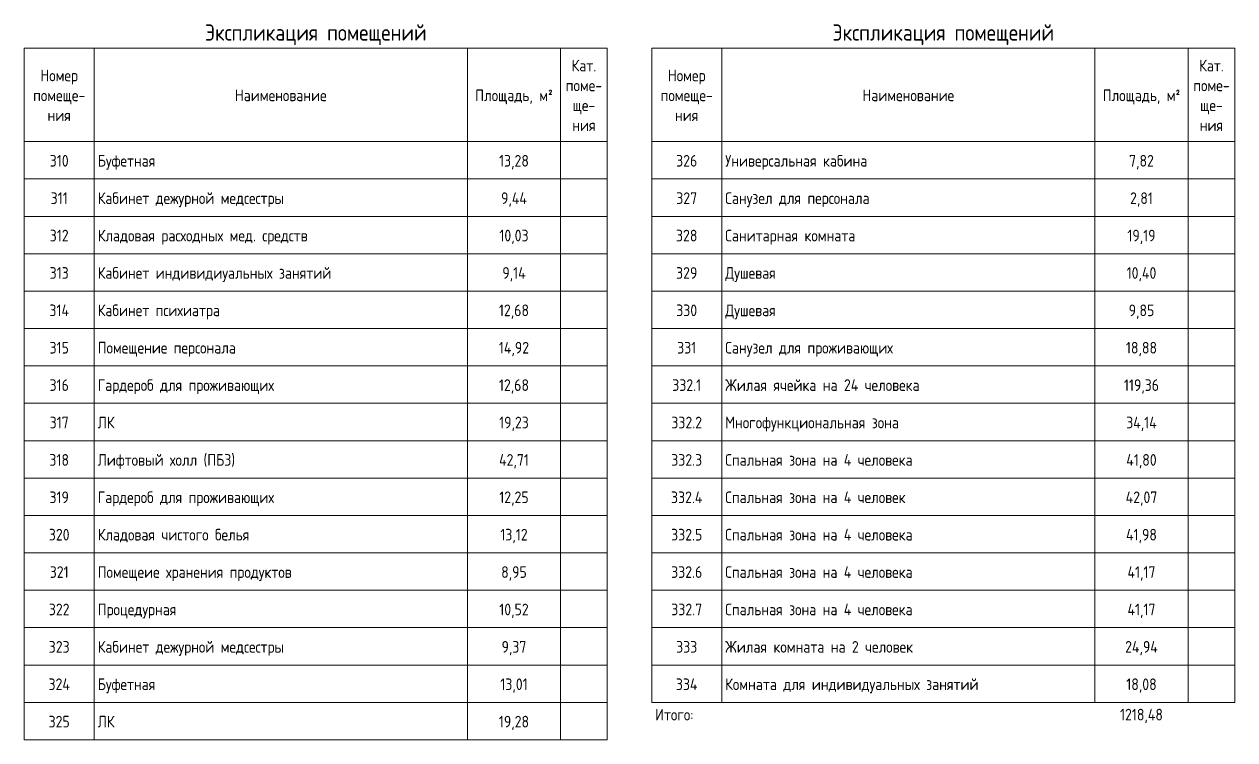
# Model space of a CAD drawing. Header units: millimetres. Extents: x -515342 to 330399, y -224905 to 507333.
# Drawn here: x -158720 to -132766, y 258049 to 273395 of the extents above; entities that cross this region are included whole.
import ezdxf

# ---------------------------------------------------------------- set-up
doc = ezdxf.new("R2010")
doc.units = ezdxf.units.MM
doc.layers.add('Графика', color=7, linetype='Continuous', lineweight=0)
doc.layers.add('Линии', color=7, linetype='Continuous', lineweight=0)
doc.styles.add('GOST Common_5', font='', dxfattribs={"width": 0.9, "height": 3.5})
doc.styles.add('GOST Common_8', font='', dxfattribs={"width": 0.9, "height": 3.5})
doc.styles.get('GOST Common_5').set_extended_font_data('GOST Common')
doc.styles.get('GOST Common_8').set_extended_font_data('GOST Common')

msp = doc.modelspace()

# ---------------------------------------------------------------- linework, layer by layer
at = {"layer": 'Линии'}
for p, q in [((-158719.7685, 272882.979), (-158719.7685, 270878.3773)), ((-158719.7685, 272882.979), (-146219.3649, 272882.979)), ((-157219.7685, 272882.979), (-157219.7685, 270878.3773)), ((-149219.7685, 272882.979), (-149219.7685, 270878.3773)), ((-147219.7685, 272882.979), (-147219.7685, 270878.3773)), ((-146219.7685, 272882.979), (-146219.7685, 270878.3773)), ((-145266.8649, 272882.979), (-145266.8649, 270878.3773)), ((-145266.8649, 272882.979), (-132766.4614, 272882.979)), ((-143766.8649, 272882.979), (-143766.8649, 270878.3773)), ((-135766.8649, 272882.979), (-135766.8649, 270878.3773)), ((-133766.8649, 272882.979), (-133766.8649, 270878.3773)), ((-132766.8649, 272882.979), (-132766.8649, 270878.3773)), ((-157219.7685, 270878.3773), (-158719.7685, 270878.3773)), ((-158719.7685, 270878.3773), (-158719.7685, 270076.5367)), ((-149219.7685, 270878.3773), (-157219.7685, 270878.3773)), ((-157219.7685, 270878.3773), (-157219.7685, 270076.5367)), ((-147219.7685, 270878.3773), (-149219.7685, 270878.3773)), ((-149219.7685, 270878.3773), (-149219.7685, 270076.5367)), ((-146219.7685, 270878.3773), (-147219.7685, 270878.3773)), ((-147219.7685, 270878.3773), (-147219.7685, 270076.5367)), ((-146219.7685, 270878.3773), (-146219.7685, 270076.5367)), ((-143766.8649, 270878.3773), (-145266.8649, 270878.3773)), ((-145266.8649, 270878.3773), (-145266.8649, 270076.5367)), ((-135766.8649, 270878.3773), (-143766.8649, 270878.3773)), ((-143766.8649, 270878.3773), (-143766.8649, 270076.5367)), ((-133766.8649, 270878.3773), (-135766.8649, 270878.3773)), ((-135766.8649, 270878.3773), (-135766.8649, 270076.5367)), ((-132766.8649, 270878.3773), (-133766.8649, 270878.3773)), ((-133766.8649, 270878.3773), (-133766.8649, 270076.5367)), ((-132766.8649, 270878.3773), (-132766.8649, 270076.5367)), ((-157219.7685, 270076.5367), (-158719.7685, 270076.5367)), ((-158719.7685, 270076.5367), (-158719.7685, 269274.696)), ((-149219.7685, 270076.5367), (-157219.7685, 270076.5367)), ((-157219.7685, 270076.5367), (-157219.7685, 269274.696)), ((-147219.7685, 270076.5367), (-149219.7685, 270076.5367)), ((-149219.7685, 270076.5367), (-149219.7685, 269274.696)), ((-146219.7685, 270076.5367), (-147219.7685, 270076.5367)), ((-147219.7685, 270076.5367), (-147219.7685, 269274.696)), ((-146219.7685, 270076.5367), (-146219.7685, 269274.696)), ((-143766.8649, 270076.5367), (-145266.8649, 270076.5367)), ((-145266.8649, 270076.5367), (-145266.8649, 269274.696)), ((-135766.8649, 270076.5367), (-143766.8649, 270076.5367)), ((-143766.8649, 270076.5367), (-143766.8649, 269274.696)), ((-133766.8649, 270076.5367), (-135766.8649, 270076.5367)), ((-135766.8649, 270076.5367), (-135766.8649, 269274.696)), ((-132766.8649, 270076.5367), (-133766.8649, 270076.5367)), ((-133766.8649, 270076.5367), (-133766.8649, 269274.696)), ((-132766.8649, 270076.5367), (-132766.8649, 269274.696)), ((-157219.7685, 269274.696), (-158719.7685, 269274.696)), ((-158719.7685, 269274.696), (-158719.7685, 268472.8553)), ((-149219.7685, 269274.696), (-157219.7685, 269274.696)), ((-157219.7685, 269274.696), (-157219.7685, 268472.8553)), ((-147219.7685, 269274.696), (-149219.7685, 269274.696)), ((-149219.7685, 269274.696), (-149219.7685, 268472.8553)), ((-146219.7685, 269274.696), (-147219.7685, 269274.696)), ((-147219.7685, 269274.696), (-147219.7685, 268472.8553)), ((-146219.7685, 269274.696), (-146219.7685, 268472.8553)), ((-143766.8649, 269274.696), (-145266.8649, 269274.696)), ((-145266.8649, 269274.696), (-145266.8649, 268472.8553)), ((-135766.8649, 269274.696), (-143766.8649, 269274.696)), ((-143766.8649, 269274.696), (-143766.8649, 268472.8553)), ((-133766.8649, 269274.696), (-135766.8649, 269274.696)), ((-135766.8649, 269274.696), (-135766.8649, 268472.8553)), ((-132766.8649, 269274.696), (-133766.8649, 269274.696)), ((-133766.8649, 269274.696), (-133766.8649, 268472.8553)), ((-132766.8649, 269274.696), (-132766.8649, 268472.8553)), ((-157219.7685, 268472.8553), (-158719.7685, 268472.8553)), ((-158719.7685, 268472.8553), (-158719.7685, 267671.0146)), ((-149219.7685, 268472.8553), (-157219.7685, 268472.8553)), ((-157219.7685, 268472.8553), (-157219.7685, 267671.0146)), ((-147219.7685, 268472.8553), (-149219.7685, 268472.8553)), ((-149219.7685, 268472.8553), (-149219.7685, 267671.0146)), ((-146219.7685, 268472.8553), (-147219.7685, 268472.8553)), ((-147219.7685, 268472.8553), (-147219.7685, 267671.0146)), ((-146219.7685, 268472.8553), (-146219.7685, 267671.0146)), ((-143766.8649, 268472.8553), (-145266.8649, 268472.8553)), ((-145266.8649, 268472.8553), (-145266.8649, 267671.0146)), ((-135766.8649, 268472.8553), (-143766.8649, 268472.8553)), ((-143766.8649, 268472.8553), (-143766.8649, 267671.0146)), ((-133766.8649, 268472.8553), (-135766.8649, 268472.8553)), ((-135766.8649, 268472.8553), (-135766.8649, 267671.0146)), ((-132766.8649, 268472.8553), (-133766.8649, 268472.8553)), ((-133766.8649, 268472.8553), (-133766.8649, 267671.0146)), ((-132766.8649, 268472.8553), (-132766.8649, 267671.0146)), ((-157219.7685, 267671.0146), (-158719.7685, 267671.0146)), ((-158719.7685, 267671.0146), (-158719.7685, 266869.174)), ((-149219.7685, 267671.0146), (-157219.7685, 267671.0146)), ((-157219.7685, 267671.0146), (-157219.7685, 266869.174)), ((-147219.7685, 267671.0146), (-149219.7685, 267671.0146)), ((-149219.7685, 267671.0146), (-149219.7685, 266869.174)), ((-146219.7685, 267671.0146), (-147219.7685, 267671.0146)), ((-147219.7685, 267671.0146), (-147219.7685, 266869.174)), ((-146219.7685, 267671.0146), (-146219.7685, 266869.174)), ((-143766.8649, 267671.0146), (-145266.8649, 267671.0146)), ((-145266.8649, 267671.0146), (-145266.8649, 266869.174)), ((-135766.8649, 267671.0146), (-143766.8649, 267671.0146)), ((-143766.8649, 267671.0146), (-143766.8649, 266869.174)), ((-133766.8649, 267671.0146), (-135766.8649, 267671.0146)), ((-135766.8649, 267671.0146), (-135766.8649, 266869.174)), ((-132766.8649, 267671.0146), (-133766.8649, 267671.0146)), ((-133766.8649, 267671.0146), (-133766.8649, 266869.174)), ((-132766.8649, 267671.0146), (-132766.8649, 266869.174)), ((-157219.7685, 266869.174), (-158719.7685, 266869.174)), ((-158719.7685, 266869.174), (-158719.7685, 266067.3333)), ((-149219.7685, 266869.174), (-157219.7685, 266869.174)), ((-157219.7685, 266869.174), (-157219.7685, 266067.3333)), ((-147219.7685, 266869.174), (-149219.7685, 266869.174)), ((-149219.7685, 266869.174), (-149219.7685, 266067.3333)), ((-146219.7685, 266869.174), (-147219.7685, 266869.174)), ((-147219.7685, 266869.174), (-147219.7685, 266067.3333)), ((-146219.7685, 266869.174), (-146219.7685, 266067.3333)), ((-143766.8649, 266869.174), (-145266.8649, 266869.174)), ((-145266.8649, 266869.174), (-145266.8649, 266067.3333)), ((-135766.8649, 266869.174), (-143766.8649, 266869.174)), ((-143766.8649, 266869.174), (-143766.8649, 266067.3333)), ((-133766.8649, 266869.174), (-135766.8649, 266869.174)), ((-135766.8649, 266869.174), (-135766.8649, 266067.3333)), ((-132766.8649, 266869.174), (-133766.8649, 266869.174)), ((-133766.8649, 266869.174), (-133766.8649, 266067.3333)), ((-132766.8649, 266869.174), (-132766.8649, 266067.3333)), ((-157219.7685, 266067.3333), (-158719.7685, 266067.3333)), ((-158719.7685, 266067.3333), (-158719.7685, 265265.4926)), ((-149219.7685, 266067.3333), (-157219.7685, 266067.3333)), ((-157219.7685, 266067.3333), (-157219.7685, 265265.4926)), ((-147219.7685, 266067.3333), (-149219.7685, 266067.3333)), ((-149219.7685, 266067.3333), (-149219.7685, 265265.4926)), ((-146219.7685, 266067.3333), (-147219.7685, 266067.3333)), ((-147219.7685, 266067.3333), (-147219.7685, 265265.4926)), ((-146219.7685, 266067.3333), (-146219.7685, 265265.4926)), ((-143766.8649, 266067.3333), (-145266.8649, 266067.3333)), ((-145266.8649, 266067.3333), (-145266.8649, 265265.4926)), ((-135766.8649, 266067.3333), (-143766.8649, 266067.3333)), ((-143766.8649, 266067.3333), (-143766.8649, 265265.4926)), ((-133766.8649, 266067.3333), (-135766.8649, 266067.3333)), ((-135766.8649, 266067.3333), (-135766.8649, 265265.4926)), ((-132766.8649, 266067.3333), (-133766.8649, 266067.3333)), ((-133766.8649, 266067.3333), (-133766.8649, 265265.4926)), ((-132766.8649, 266067.3333), (-132766.8649, 265265.4926)), ((-157219.7685, 265265.4926), (-158719.7685, 265265.4926)), ((-158719.7685, 265265.4926), (-158719.7685, 264463.6519)), ((-149219.7685, 265265.4926), (-157219.7685, 265265.4926)), ((-157219.7685, 265265.4926), (-157219.7685, 264463.6519)), ((-147219.7685, 265265.4926), (-149219.7685, 265265.4926)), ((-149219.7685, 265265.4926), (-149219.7685, 264463.6519)), ((-146219.7685, 265265.4926), (-147219.7685, 265265.4926)), ((-147219.7685, 265265.4926), (-147219.7685, 264463.6519)), ((-146219.7685, 265265.4926), (-146219.7685, 264463.6519)), ((-143766.8649, 265265.4926), (-145266.8649, 265265.4926)), ((-145266.8649, 265265.4926), (-145266.8649, 264463.6519)), ((-135766.8649, 265265.4926), (-143766.8649, 265265.4926)), ((-143766.8649, 265265.4926), (-143766.8649, 264463.6519)), ((-133766.8649, 265265.4926), (-135766.8649, 265265.4926)), ((-135766.8649, 265265.4926), (-135766.8649, 264463.6519)), ((-132766.8649, 265265.4926), (-133766.8649, 265265.4926)), ((-133766.8649, 265265.4926), (-133766.8649, 264463.6519)), ((-132766.8649, 265265.4926), (-132766.8649, 264463.6519)), ((-157219.7685, 264463.6519), (-158719.7685, 264463.6519)), ((-158719.7685, 264463.6519), (-158719.7685, 263661.8113)), ((-149219.7685, 264463.6519), (-157219.7685, 264463.6519)), ((-157219.7685, 264463.6519), (-157219.7685, 263661.8113)), ((-147219.7685, 264463.6519), (-149219.7685, 264463.6519)), ((-149219.7685, 264463.6519), (-149219.7685, 263661.8113)), ((-146219.7685, 264463.6519), (-147219.7685, 264463.6519)), ((-147219.7685, 264463.6519), (-147219.7685, 263661.8113)), ((-146219.7685, 264463.6519), (-146219.7685, 263661.8113)), ((-143766.8649, 264463.6519), (-145266.8649, 264463.6519)), ((-145266.8649, 264463.6519), (-145266.8649, 263661.8113)), ((-135766.8649, 264463.6519), (-143766.8649, 264463.6519)), ((-143766.8649, 264463.6519), (-143766.8649, 263661.8113)), ((-133766.8649, 264463.6519), (-135766.8649, 264463.6519)), ((-135766.8649, 264463.6519), (-135766.8649, 263661.8113)), ((-132766.8649, 264463.6519), (-133766.8649, 264463.6519)), ((-133766.8649, 264463.6519), (-133766.8649, 263661.8113)), ((-132766.8649, 264463.6519), (-132766.8649, 263661.8113)), ((-157219.7685, 263661.8113), (-158719.7685, 263661.8113)), ((-158719.7685, 263661.8113), (-158719.7685, 262859.9706)), ((-149219.7685, 263661.8113), (-157219.7685, 263661.8113)), ((-157219.7685, 263661.8113), (-157219.7685, 262859.9706)), ((-147219.7685, 263661.8113), (-149219.7685, 263661.8113)), ((-149219.7685, 263661.8113), (-149219.7685, 262859.9706)), ((-146219.7685, 263661.8113), (-147219.7685, 263661.8113)), ((-147219.7685, 263661.8113), (-147219.7685, 262859.9706)), ((-146219.7685, 263661.8113), (-146219.7685, 262859.9706)), ((-143766.8649, 263661.8113), (-145266.8649, 263661.8113)), ((-145266.8649, 263661.8113), (-145266.8649, 262859.9706)), ((-135766.8649, 263661.8113), (-143766.8649, 263661.8113)), ((-143766.8649, 263661.8113), (-143766.8649, 262859.9706)), ((-133766.8649, 263661.8113), (-135766.8649, 263661.8113)), ((-135766.8649, 263661.8113), (-135766.8649, 262859.9706)), ((-132766.8649, 263661.8113), (-133766.8649, 263661.8113)), ((-133766.8649, 263661.8113), (-133766.8649, 262859.9706)), ((-132766.8649, 263661.8113), (-132766.8649, 262859.9706)), ((-157219.7685, 262859.9706), (-158719.7685, 262859.9706)), ((-158719.7685, 262859.9706), (-158719.7685, 262058.1299)), ((-149219.7685, 262859.9706), (-157219.7685, 262859.9706)), ((-157219.7685, 262859.9706), (-157219.7685, 262058.1299)), ((-147219.7685, 262859.9706), (-149219.7685, 262859.9706)), ((-149219.7685, 262859.9706), (-149219.7685, 262058.1299)), ((-146219.7685, 262859.9706), (-147219.7685, 262859.9706)), ((-147219.7685, 262859.9706), (-147219.7685, 262058.1299)), ((-146219.7685, 262859.9706), (-146219.7685, 262058.1299)), ((-143766.8649, 262859.9706), (-145266.8649, 262859.9706)), ((-145266.8649, 262859.9706), (-145266.8649, 262058.1299)), ((-135766.8649, 262859.9706), (-143766.8649, 262859.9706)), ((-143766.8649, 262859.9706), (-143766.8649, 262058.1299)), ((-133766.8649, 262859.9706), (-135766.8649, 262859.9706)), ((-135766.8649, 262859.9706), (-135766.8649, 262058.1299)), ((-132766.8649, 262859.9706), (-133766.8649, 262859.9706)), ((-133766.8649, 262859.9706), (-133766.8649, 262058.1299)), ((-132766.8649, 262859.9706), (-132766.8649, 262058.1299)), ((-157219.7685, 262058.1299), (-158719.7685, 262058.1299)), ((-158719.7685, 262058.1299), (-158719.7685, 261256.2892)), ((-149219.7685, 262058.1299), (-157219.7685, 262058.1299)), ((-157219.7685, 262058.1299), (-157219.7685, 261256.2892)), ((-147219.7685, 262058.1299), (-149219.7685, 262058.1299)), ((-149219.7685, 262058.1299), (-149219.7685, 261256.2892)), ((-146219.7685, 262058.1299), (-147219.7685, 262058.1299)), ((-147219.7685, 262058.1299), (-147219.7685, 261256.2892)), ((-146219.7685, 262058.1299), (-146219.7685, 261256.2892)), ((-143766.8649, 262058.1299), (-145266.8649, 262058.1299)), ((-145266.8649, 262058.1299), (-145266.8649, 261256.2892)), ((-135766.8649, 262058.1299), (-143766.8649, 262058.1299)), ((-143766.8649, 262058.1299), (-143766.8649, 261256.2892)), ((-133766.8649, 262058.1299), (-135766.8649, 262058.1299)), ((-135766.8649, 262058.1299), (-135766.8649, 261256.2892)), ((-132766.8649, 262058.1299), (-133766.8649, 262058.1299)), ((-133766.8649, 262058.1299), (-133766.8649, 261256.2892)), ((-132766.8649, 262058.1299), (-132766.8649, 261256.2892)), ((-157219.7685, 261256.2892), (-158719.7685, 261256.2892)), ((-158719.7685, 261256.2892), (-158719.7685, 260454.4486)), ((-149219.7685, 261256.2892), (-157219.7685, 261256.2892)), ((-157219.7685, 261256.2892), (-157219.7685, 260454.4486)), ((-147219.7685, 261256.2892), (-149219.7685, 261256.2892)), ((-149219.7685, 261256.2892), (-149219.7685, 260454.4486)), ((-146219.7685, 261256.2892), (-147219.7685, 261256.2892)), ((-147219.7685, 261256.2892), (-147219.7685, 260454.4486)), ((-146219.7685, 261256.2892), (-146219.7685, 260454.4486)), ((-143766.8649, 261256.2892), (-145266.8649, 261256.2892)), ((-145266.8649, 261256.2892), (-145266.8649, 260454.4486)), ((-135766.8649, 261256.2892), (-143766.8649, 261256.2892)), ((-143766.8649, 261256.2892), (-143766.8649, 260454.4486)), ((-133766.8649, 261256.2892), (-135766.8649, 261256.2892)), ((-135766.8649, 261256.2892), (-135766.8649, 260454.4486)), ((-132766.8649, 261256.2892), (-133766.8649, 261256.2892)), ((-133766.8649, 261256.2892), (-133766.8649, 260454.4486)), ((-132766.8649, 261256.2892), (-132766.8649, 260454.4486)), ((-157219.7685, 260454.4486), (-158719.7685, 260454.4486)), ((-158719.7685, 260454.4486), (-158719.7685, 259652.6079)), ((-149219.7685, 260454.4486), (-157219.7685, 260454.4486)), ((-157219.7685, 260454.4486), (-157219.7685, 259652.6079)), ((-147219.7685, 260454.4486), (-149219.7685, 260454.4486)), ((-149219.7685, 260454.4486), (-149219.7685, 259652.6079)), ((-146219.7685, 260454.4486), (-147219.7685, 260454.4486)), ((-147219.7685, 260454.4486), (-147219.7685, 259652.6079)), ((-146219.7685, 260454.4486), (-146219.7685, 259652.6079)), ((-143766.8649, 260454.4486), (-145266.8649, 260454.4486)), ((-145266.8649, 260454.4486), (-145266.8649, 259652.6079)), ((-135766.8649, 260454.4486), (-143766.8649, 260454.4486)), ((-143766.8649, 260454.4486), (-143766.8649, 259652.6079)), ((-133766.8649, 260454.4486), (-135766.8649, 260454.4486)), ((-135766.8649, 260454.4486), (-135766.8649, 259652.6079)), ((-132766.8649, 260454.4486), (-133766.8649, 260454.4486)), ((-133766.8649, 260454.4486), (-133766.8649, 259652.6079)), ((-132766.8649, 260454.4486), (-132766.8649, 259652.6079)), ((-157219.7685, 259652.6079), (-158719.7685, 259652.6079)), ((-158719.7685, 259652.6079), (-158719.7685, 258850.7672)), ((-149219.7685, 259652.6079), (-157219.7685, 259652.6079)), ((-157219.7685, 259652.6079), (-157219.7685, 258850.7672)), ((-147219.7685, 259652.6079), (-149219.7685, 259652.6079)), ((-149219.7685, 259652.6079), (-149219.7685, 258850.7672)), ((-146219.7685, 259652.6079), (-147219.7685, 259652.6079)), ((-147219.7685, 259652.6079), (-147219.7685, 258850.7672)), ((-146219.7685, 259652.6079), (-146219.7685, 258850.7672)), ((-143766.8649, 259652.6079), (-145266.8649, 259652.6079)), ((-145266.8649, 259652.6079), (-145266.8649, 258850.7672)), ((-135766.8649, 259652.6079), (-143766.8649, 259652.6079)), ((-143766.8649, 259652.6079), (-143766.8649, 258850.7672)), ((-133766.8649, 259652.6079), (-135766.8649, 259652.6079)), ((-135766.8649, 259652.6079), (-135766.8649, 258850.7672)), ((-132766.8649, 259652.6079), (-133766.8649, 259652.6079)), ((-133766.8649, 259652.6079), (-133766.8649, 258850.7672)), ((-132766.8649, 259652.6079), (-132766.8649, 258850.7672)), ((-157219.7685, 258850.7672), (-158719.7685, 258850.7672)), ((-158719.7685, 258850.7672), (-158719.7685, 258048.9265)), ((-149219.7685, 258850.7672), (-157219.7685, 258850.7672)), ((-157219.7685, 258850.7672), (-157219.7685, 258048.9265)), ((-147219.7685, 258850.7672), (-149219.7685, 258850.7672)), ((-149219.7685, 258850.7672), (-149219.7685, 258048.9265)), ((-146219.7685, 258850.7672), (-147219.7685, 258850.7672)), ((-147219.7685, 258850.7672), (-147219.7685, 258048.9265)), ((-146219.7685, 258850.7672), (-146219.7685, 258048.9265)), ((-143766.8649, 258850.7672), (-145266.8649, 258850.7672)), ((-135766.8649, 258850.7672), (-143766.8649, 258850.7672)), ((-133766.8649, 258850.7672), (-135766.8649, 258850.7672)), ((-132766.8649, 258850.7672), (-133766.8649, 258850.7672)), ((-132766.4614, 258850.7672), (-132766.8649, 258850.7672)), ((-157219.7685, 258048.9265), (-158719.7685, 258048.9265)), ((-149219.7685, 258048.9265), (-157219.7685, 258048.9265)), ((-147219.7685, 258048.9265), (-149219.7685, 258048.9265)), ((-146219.7685, 258048.9265), (-147219.7685, 258048.9265))]:
    msp.add_line(p, q, dxfattribs=at)

# ---------------------------------------------------------------- texts
at = {"layer": 'Графика', "line_spacing_factor": 1.022761}
for s, insert, char_height, width, attachment_point, style in [('Экспликация помещений', (-152469.5667, 273392.8689), 350, 5600.436028, 2, 'GOST Common_8'), ('Экспликация помещений', (-139016.6632, 273392.8689), 350, 5600.436028, 2, 'GOST Common_8'), ('Кат.\\Pпоме-\\Pще-\\Pния', (-146719.7685, 272633.5357), 250, 962.446919, 2, 'GOST Common_5'), ('Кат.\\Pпоме-\\Pще-\\Pния', (-133266.8649, 272633.5357), 250, 962.446919, 2, 'GOST Common_5'), ('Номер\\Pпомеще-\\Pния', (-157969.7685, 272420.4605), 250, 1418.025241, 2, 'GOST Common_5'), ('Номер\\Pпомеще-\\Pния', (-144516.8649, 272420.4605), 250, 1418.025241, 2, 'GOST Common_5'), ('Наименование', (-153219.7685, 271994.3101), 250, 2353.318486, 2, 'GOST Common_5'), ('Площадь, м\\fGOST Common|b0|i0|c238|p34|;\\W.9;²', (-148219.7685, 271994.3101), 250, 2009.371938, 2, 'GOST Common_5'), ('Наименование', (-139766.8649, 271994.3101), 250, 2353.318486, 2, 'GOST Common_5'), ('Площадь, м\\fGOST Common|b0|i0|c238|p34|;\\W.9;²', (-134766.8649, 271994.3101), 250, 2009.371938, 2, 'GOST Common_5'), ('310', (-157969.7685, 270591.0889), 250, 509.885672, 2, 'GOST Common_5'), ('Буфетная', (-157144.7685, 270591.0889), 250, 1659.39124, 1, 'GOST Common_5'), ('13,28', (-148219.7685, 270591.0889), 250, 790.473645, 2, 'GOST Common_5'), ('326', (-144516.8649, 270591.0889), 250, 561.175947, 2, 'GOST Common_5'), ('Универсальная кабина', (-143691.8649, 270591.0889), 250, 3759.275427, 1, 'GOST Common_5'), ('7,82', (-134766.8649, 270591.0889), 250, 654.705271, 2, 'GOST Common_5'), ('311', (-157969.7685, 269789.2482), 250, 458.595397, 2, 'GOST Common_5'), ('Кабинет дежурной медсестры', (-157144.7685, 269789.2482), 250, 4899.72977, 1, 'GOST Common_5'), ('9,44', (-148219.7685, 269789.2482), 250, 709.012621, 2, 'GOST Common_5'), ('327', (-144516.8649, 269789.2482), 250, 561.175947, 2, 'GOST Common_5'), ('Санузел для персонала', (-143691.8649, 269789.2482), 250, 3786.429102, 1, 'GOST Common_5'), ('2,81', (-134766.8649, 269789.2482), 250, 603.414996, 2, 'GOST Common_5'), ('312', (-157969.7685, 268987.4075), 250, 509.885672, 2, 'GOST Common_5'), ('Кладовая расходных мед. средств', (-157144.7685, 268987.4075), 250, 5557.452116, 1, 'GOST Common_5'), ('10,03', (-148219.7685, 268987.4075), 250, 790.473645, 2, 'GOST Common_5'), ('328', (-144516.8649, 268987.4075), 250, 561.175947, 2, 'GOST Common_5'), ('Санитарная комната', (-143691.8649, 268987.4075), 250, 3545.063103, 1, 'GOST Common_5'), ('19,19', (-134766.8649, 268987.4075), 250, 739.18337, 2, 'GOST Common_5'), ('313', (-157969.7685, 268185.5669), 250, 509.885672, 2, 'GOST Common_5'), ('Кабинет индивидиуальных занятий', (-157144.7685, 268185.5669), 250, 5844.074239, 1, 'GOST Common_5'), ('9,14', (-148219.7685, 268185.5669), 250, 630.568671, 2, 'GOST Common_5'), ('329', (-144516.8649, 268185.5669), 250, 561.175947, 2, 'GOST Common_5'), ('Душевая', (-143691.8649, 268185.5669), 250, 1445.178916, 1, 'GOST Common_5'), ('10,40', (-134766.8649, 268185.5669), 250, 817.62732, 2, 'GOST Common_5'), ('314', (-157969.7685, 267383.7262), 250, 537.039347, 2, 'GOST Common_5'), ('Кабинет психиатра', (-157144.7685, 267383.7262), 250, 3279.560505, 1, 'GOST Common_5'), ('12,68', (-148219.7685, 267383.7262), 250, 790.473645, 2, 'GOST Common_5'), ('330', (-144516.8649, 267383.7262), 250, 561.175947, 2, 'GOST Common_5'), ('Душевая', (-143691.8649, 267383.7262), 250, 1445.178916, 1, 'GOST Common_5'), ('9,85', (-134766.8649, 267383.7262), 250, 654.705271, 2, 'GOST Common_5'), ('315', (-157969.7685, 266581.8855), 250, 509.885672, 2, 'GOST Common_5'), ('Помещение персонала', (-157144.7685, 266581.8855), 250, 3626.524128, 1, 'GOST Common_5'), ('14,92', (-148219.7685, 266581.8855), 250, 817.62732, 2, 'GOST Common_5'), ('331', (-144516.8649, 266581.8855), 250, 509.885672, 2, 'GOST Common_5'), ('Санузел для проживающих', (-143691.8649, 266581.8855), 250, 4335.536748, 1, 'GOST Common_5'), ('18,88', (-134766.8649, 266581.8855), 250, 790.473645, 2, 'GOST Common_5'), ('316', (-157969.7685, 265780.0448), 250, 509.885672, 2, 'GOST Common_5'), ('Гардероб для проживающих', (-157144.7685, 265780.0448), 250, 4534.663697, 1, 'GOST Common_5'), ('12,68', (-148219.7685, 265780.0448), 250, 790.473645, 2, 'GOST Common_5'), ('332.1', (-144516.8649, 265780.0448), 250, 778.405345, 2, 'GOST Common_5'), ('Жилая ячейка на 24 человека', (-143691.8649, 265780.0448), 250, 4893.69562, 1, 'GOST Common_5'), ('119,36', (-134766.8649, 265780.0448), 250, 926.242019, 2, 'GOST Common_5'), ('317', (-157969.7685, 264978.2041), 250, 509.885672, 2, 'GOST Common_5'), ('ЛК', (-157144.7685, 264978.2041), 250, 428.424647, 1, 'GOST Common_5'), ('19,23', (-148219.7685, 264978.2041), 250, 790.473645, 2, 'GOST Common_5'), ('332.2', (-144516.8649, 264978.2041), 250, 829.69562, 2, 'GOST Common_5'), ('Многофункциональная зона', (-143691.8649, 264978.2041), 250, 4601.039347, 1, 'GOST Common_5'), ('34,14', (-134766.8649, 264978.2041), 250, 844.780995, 2, 'GOST Common_5'), ('318', (-157969.7685, 264176.3635), 250, 509.885672, 2, 'GOST Common_5'), ('Лифтовый холл (ПБЗ)', (-157144.7685, 264176.3635), 250, 3442.482554, 1, 'GOST Common_5'), ('42,71', (-148219.7685, 264176.3635), 250, 817.62732, 2, 'GOST Common_5'), ('332.3', (-144516.8649, 264176.3635), 250, 829.69562, 2, 'GOST Common_5'), ('Спальная зона на 4 человека', (-143691.8649, 264176.3635), 250, 4827.31997, 1, 'GOST Common_5'), ('41,80', (-134766.8649, 264176.3635), 250, 817.62732, 2, 'GOST Common_5'), ('319', (-157969.7685, 263374.5228), 250, 509.885672, 2, 'GOST Common_5'), ('Гардероб для проживающих', (-157144.7685, 263374.5228), 250, 4534.663697, 1, 'GOST Common_5'), ('12,25', (-148219.7685, 263374.5228), 250, 790.473645, 2, 'GOST Common_5'), ('332.4', (-144516.8649, 263374.5228), 250, 856.849295, 2, 'GOST Common_5'), ('Спальная зона на 4 человек', (-143691.8649, 263374.5228), 250, 4613.107647, 1, 'GOST Common_5'), ('42,07', (-134766.8649, 263374.5228), 250, 868.917595, 2, 'GOST Common_5'), ('320', (-157969.7685, 262572.6821), 250, 561.175947, 2, 'GOST Common_5'), ('Кладовая чистого белья', (-157144.7685, 262572.6821), 250, 4039.8634, 1, 'GOST Common_5'), ('13,12', (-148219.7685, 262572.6821), 250, 739.18337, 2, 'GOST Common_5'), ('332.5', (-144516.8649, 262572.6821), 250, 829.69562, 2, 'GOST Common_5'), ('Спальная зона на 4 человека', (-143691.8649, 262572.6821), 250, 4827.31997, 1, 'GOST Common_5'), ('41,98', (-134766.8649, 262572.6821), 250, 817.62732, 2, 'GOST Common_5'), ('321', (-157969.7685, 261770.8414), 250, 509.885672, 2, 'GOST Common_5'), ('Помещеие хранения продуктов', (-157144.7685, 261770.8414), 250, 5080.754269, 1, 'GOST Common_5'), ('8,95', (-148219.7685, 261770.8414), 250, 654.705271, 2, 'GOST Common_5'), ('332.6', (-144516.8649, 261770.8414), 250, 829.69562, 2, 'GOST Common_5'), ('Спальная зона на 4 человека', (-143691.8649, 261770.8414), 250, 4827.31997, 1, 'GOST Common_5'), ('41,17', (-134766.8649, 261770.8414), 250, 766.337045, 2, 'GOST Common_5'), ('322', (-157969.7685, 260969.0008), 250, 561.175947, 2, 'GOST Common_5'), ('Процедурная', (-157144.7685, 260969.0008), 250, 2139.106162, 1, 'GOST Common_5'), ('10,52', (-148219.7685, 260969.0008), 250, 790.473645, 2, 'GOST Common_5'), ('332.7', (-144516.8649, 260969.0008), 250, 829.69562, 2, 'GOST Common_5'), ('Спальная зона на 4 человека', (-143691.8649, 260969.0008), 250, 4827.31997, 1, 'GOST Common_5'), ('41,17', (-134766.8649, 260969.0008), 250, 766.337045, 2, 'GOST Common_5'), ('323', (-157969.7685, 260167.1601), 250, 561.175947, 2, 'GOST Common_5'), ('Кабинет дежурной медсестры', (-157144.7685, 260167.1601), 250, 4899.72977, 1, 'GOST Common_5'), ('9,37', (-148219.7685, 260167.1601), 250, 654.705271, 2, 'GOST Common_5'), ('333', (-144516.8649, 260167.1601), 250, 561.175947, 2, 'GOST Common_5'), ('Жилая комната на 2 человек', (-143691.8649, 260167.1601), 250, 4760.944321, 1, 'GOST Common_5'), ('24,94', (-134766.8649, 260167.1601), 250, 896.071269, 2, 'GOST Common_5'), ('324', (-157969.7685, 259365.3194), 250, 588.329621, 2, 'GOST Common_5'), ('Буфетная', (-157144.7685, 259365.3194), 250, 1659.39124, 1, 'GOST Common_5'), ('13,01', (-148219.7685, 259365.3194), 250, 739.18337, 2, 'GOST Common_5'), ('334', (-144516.8649, 259365.3194), 250, 588.329621, 2, 'GOST Common_5'), ('Комната для индивидуальных занятий', (-143691.8649, 259365.3194), 250, 6366.028211, 1, 'GOST Common_5'), ('18,08', (-134766.8649, 259365.3194), 250, 790.473645, 2, 'GOST Common_5'), ('325', (-157969.7685, 258563.4787), 250, 561.175947, 2, 'GOST Common_5'), ('ЛК', (-157144.7685, 258563.4787), 250, 428.424647, 1, 'GOST Common_5'), ('19,28', (-148219.7685, 258563.4787), 250, 790.473645, 2, 'GOST Common_5'), ('Итого:', (-145191.8649, 258713.8239), 250, 1098.215293, 1, 'GOST Common_5'), ('1218,48', (-134766.8649, 258713.8239), 250, 1140.454343, 2, 'GOST Common_5')]:
    msp.add_mtext(s, dxfattribs=dict(at, insert=insert, char_height=char_height, width=width, attachment_point=attachment_point, style=style))

doc.saveas('drawing.dxf')
